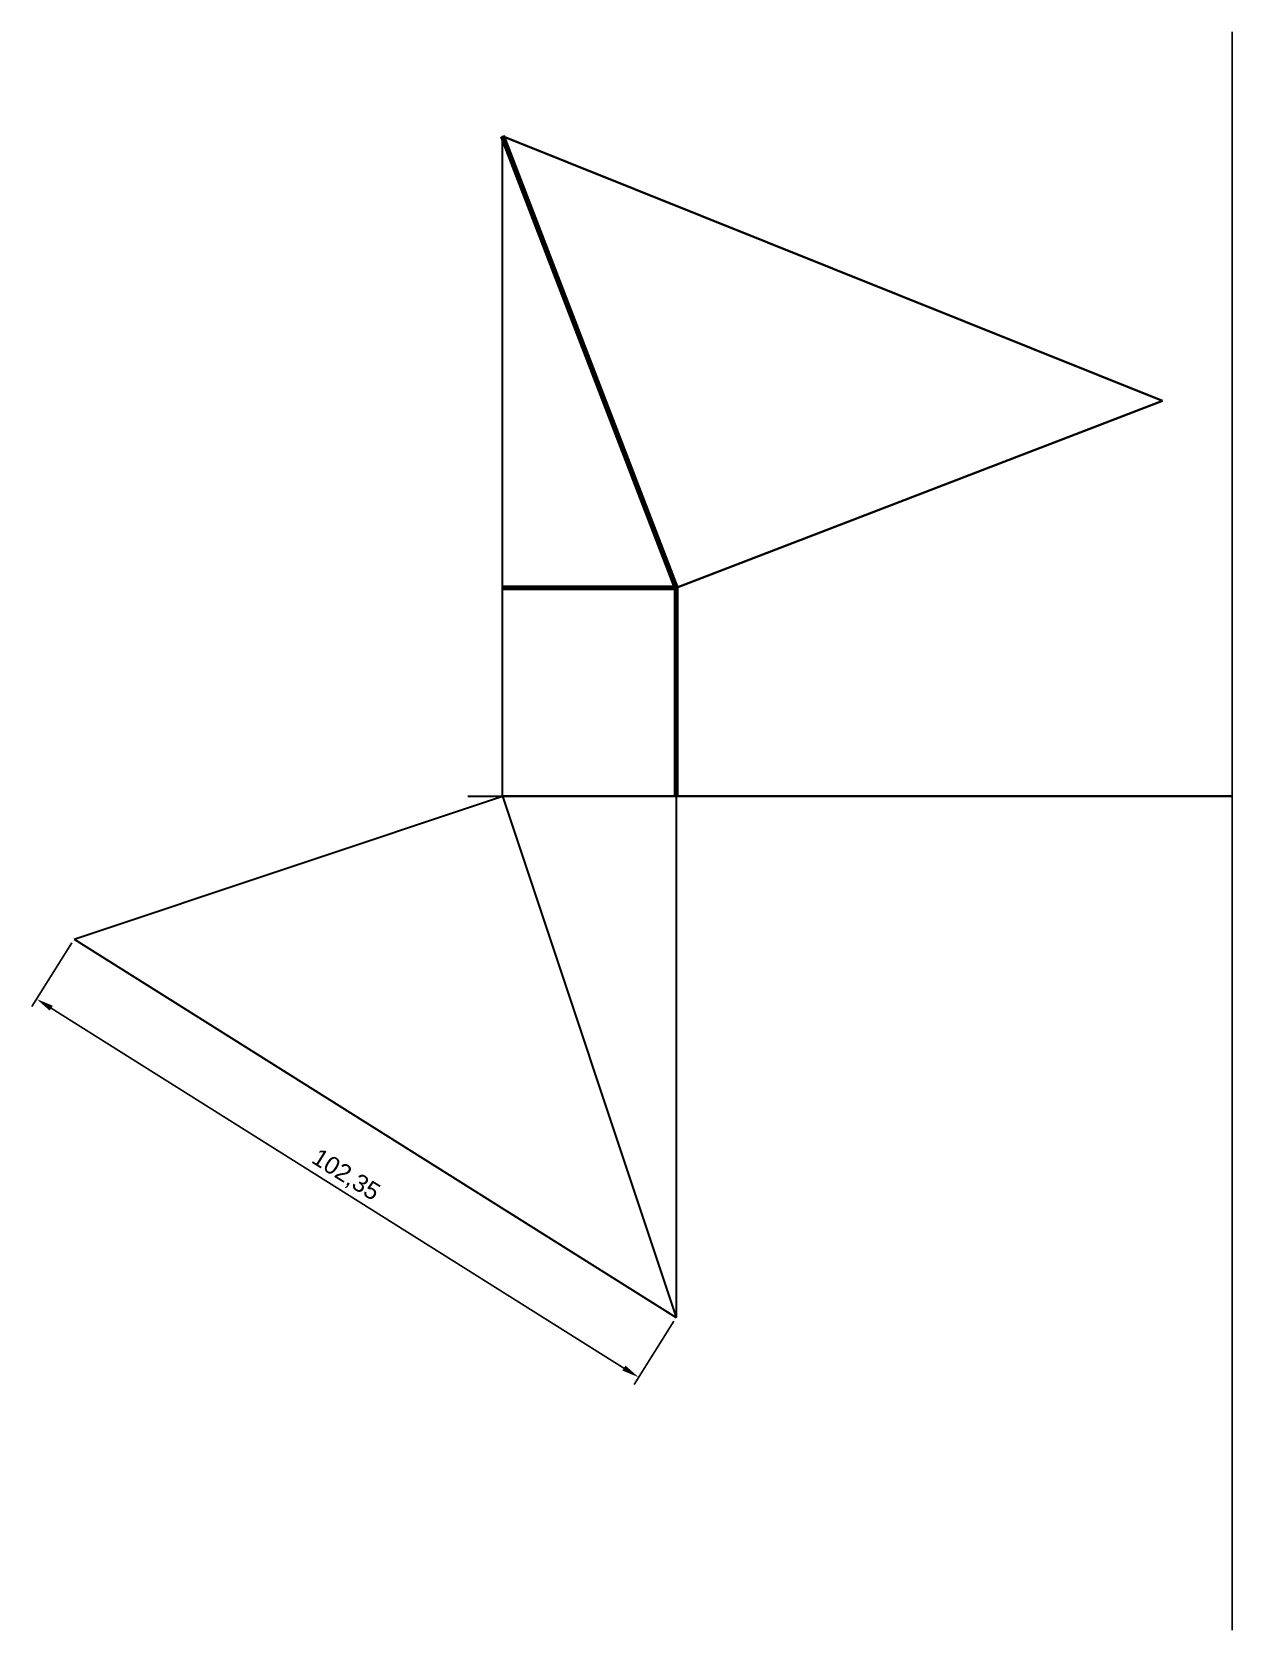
# Model space of a CAD drawing. Header units: millimetres. Extents: x 1757 to 1930, y 1320 to 1550.
import ezdxf

# ---------------------------------------------------------------- set-up
doc = ezdxf.new("R2010")
doc.units = ezdxf.units.MM
doc.styles.get("Standard").update_dxf_attribs({"font": 'arial.ttf'})
doc.dimstyles.new('ISO-25', dxfattribs={"dimtxt": 2.5, "dimasz": 2.5, "dimexe": 1.25, "dimexo": 0.625, "dimtad": 1, "dimtxsty": 'Standard', "dimcen": 2.5, "dimadec": 0, "dimazin": 0, "dimtfac": 1, "dimtmove": 0, "dimatfit": 3, "dimfxl": 1, "dimarcsym": 0})

# ---------------------------------------------------------------- blocks, each defined once
blk = doc.blocks.new('*D2')
at = {"color": 0, "lineweight": -2, "transparency": 16777216}
for p, q in [((1763, 1418.92), (1757.25, 1409.76)), ((1760.04, 1409.49), (1842.47, 1357.71)), ((1849.67, 1364.47), (1843.92, 1355.32))]:
    blk.add_line(p, q, dxfattribs=at)
at = {"color": 0, "transparency": 16777216}
for points in [[(1760.26, 1409.85), (1759.81, 1409.14), (1757.92, 1410.82)], [(1842.69, 1358.06), (1842.24, 1357.35), (1844.58, 1356.38)]]:
    blk.add_solid(points, dxfattribs=at)
at = {"layer": 'Defpoints', "color": 0, "transparency": 16777216}
for p in [(1763.34, 1419.45), (1850, 1365), (1844.58, 1356.38)]:
    blk.add_point(p, dxfattribs=at)
at = {"color": 0, "lineweight": 30, "transparency": 16777216, "insert": (1802.38, 1385.4), "char_height": 2.5, "attachment_point": 5, "rotation": 327.8617}
blk.add_mtext('102,35', dxfattribs=at)

msp = doc.modelspace()

# ---------------------------------------------------------------- linework, layer by layer
for q in [(1930, 1550), (1930, 1320)]:
    msp.add_line((1930, 1440), q)
at = {"lineweight": 30}
for p, q in [((1825, 1440), (1825, 1535)), ((1820, 1440), (1930, 1440)), ((1930, 1440), (1825, 1440)), ((1825, 1440), (1850, 1365)), ((1930, 1440), (1850, 1440)), ((1850, 1440), (1850, 1365))]:
    msp.add_line(p, q, dxfattribs=at)
at = {"lineweight": 211}
for p in [(1825, 1535), (1850, 1440)]:
    msp.add_line(p, (1850, 1470), dxfattribs=at)
at = {"color": 3, "lineweight": 35}
msp.add_line((1825, 1535), (1920.001, 1496.923), dxfattribs=at)
at = {"color": 2, "lineweight": 35}
msp.add_line((1920.001, 1496.923), (1850, 1470), dxfattribs=at)
at = {"color": 5, "lineweight": 211}
msp.add_line((1850, 1470), (1825, 1470), dxfattribs=at)
at = {"color": 3, "lineweight": 30}
msp.add_line((1763.336, 1419.445), (1825, 1440), dxfattribs=at)
at = {"color": 1, "lineweight": 30}
msp.add_line((1763.336, 1419.445), (1850, 1365), dxfattribs=at)

# ---------------------------------------------------------------- dimensions: what is measured, and where the dimension line sits
dim = msp.add_aligned_dim(p1=(1763.336, 1419.445), p2=(1850, 1365), distance=-10.183, dimstyle='ISO-25', dxfattribs=at)
dim.commit()
dim.dimension.update_dxf_attribs({"geometry": '*D2', "text_midpoint": (1802.382, 1385.401)})

doc.saveas('drawing.dxf')
